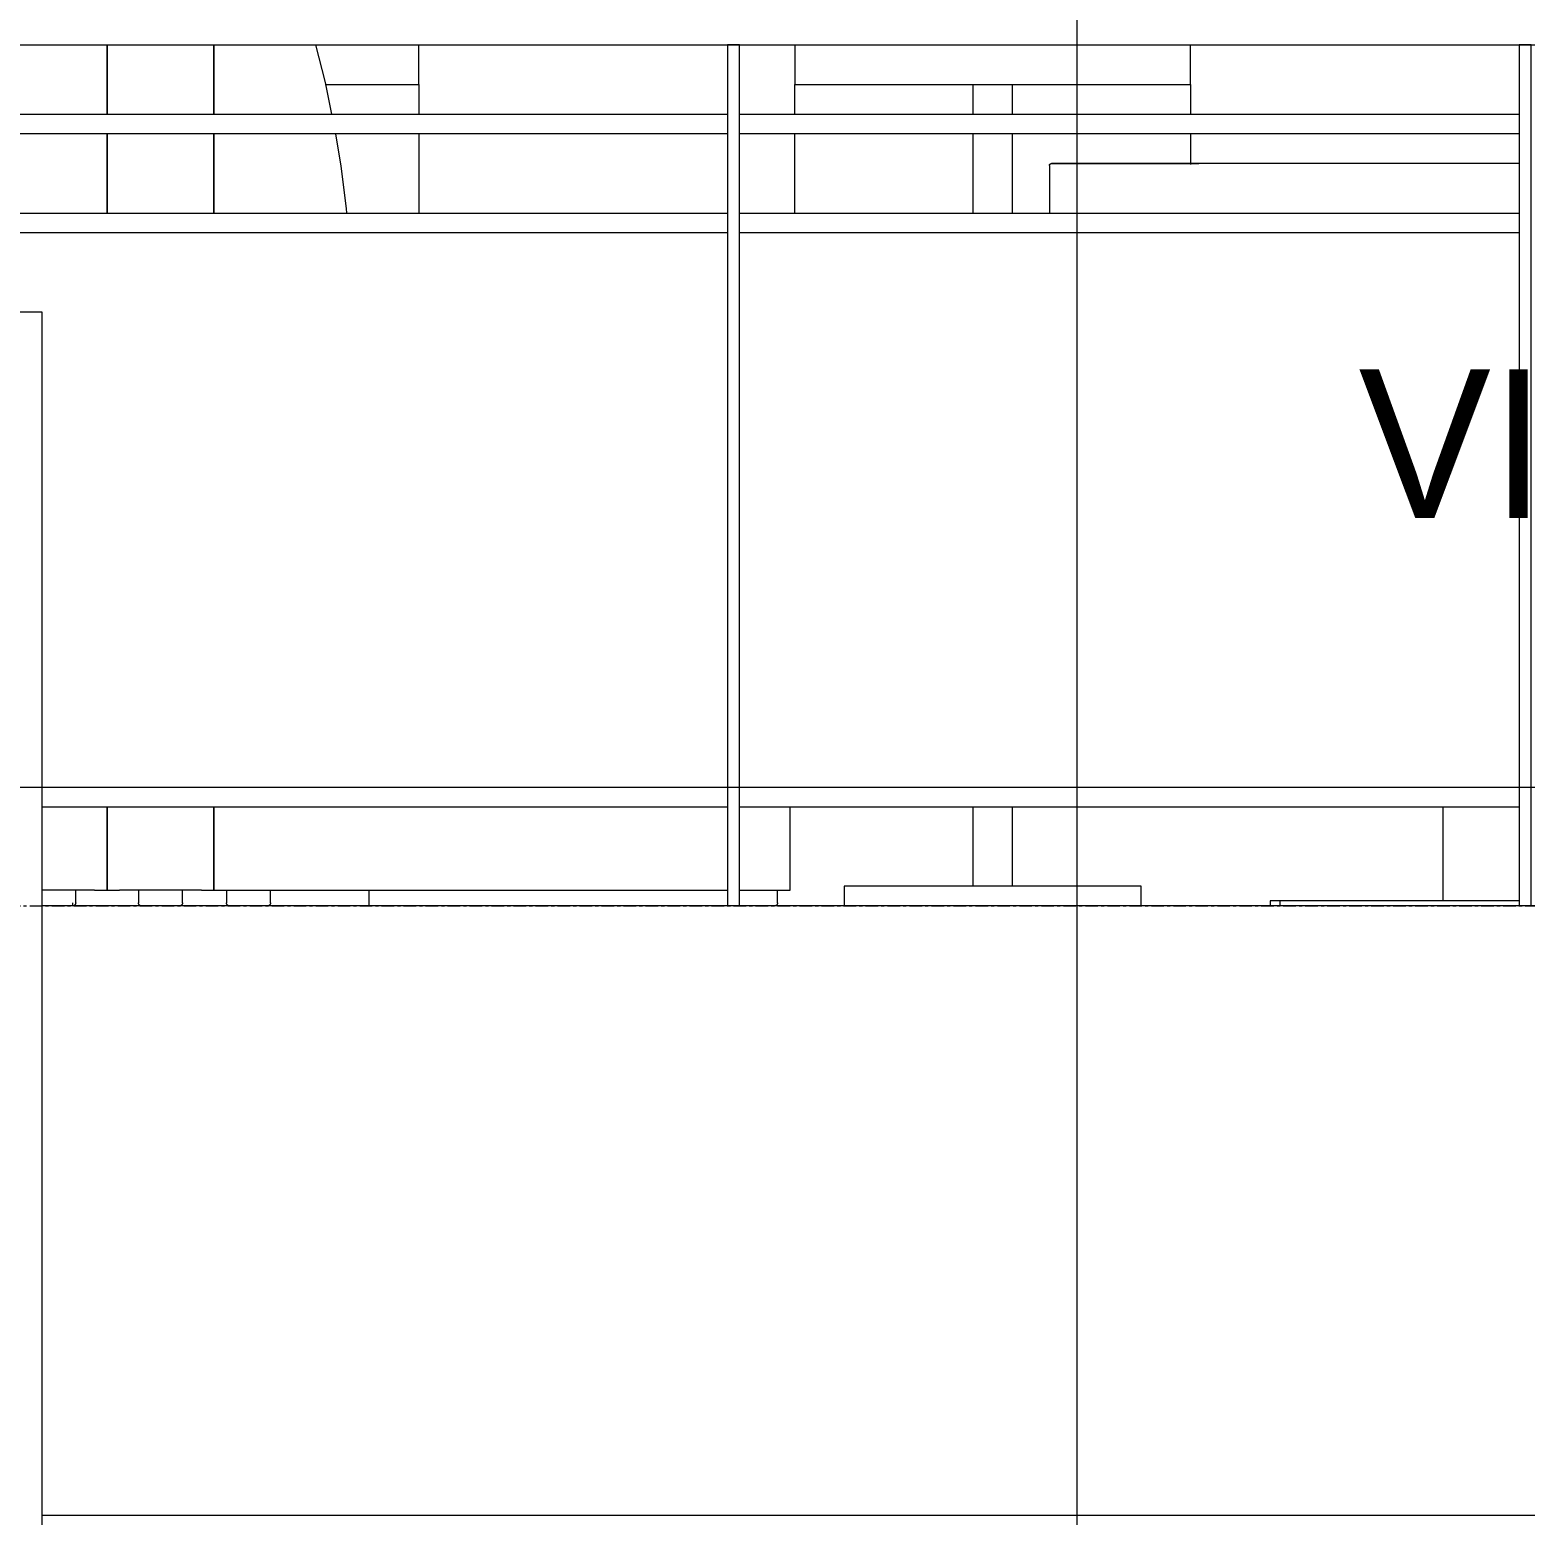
# Model space of a CAD drawing. Header units: inches. Extents: x 22 to 382261, y 22 to 371281.
# Drawn here: x 83658 to 85169, y 142315 to 143815 of the extents above; entities that cross this region are included whole.
import ezdxf

# ---------------------------------------------------------------- set-up
doc = ezdxf.new("R2010")
doc.units = ezdxf.units.IN
doc.header["$MEASUREMENT"] = 0
doc.linetypes.add('Grid Line 1_2_', pattern=[22.225, 12.7, -3.175, 3.175, -3.175])
for name, color, linetype, lineweight in [('A-ANNO-DIMS', 211, 'Continuous', 9), ('A-AREA-IDEN', 2, 'Continuous', 9), ('A-FLOR-HRAL', 11, 'Continuous', 9), ('A-FLOR-LEVL', 51, 'Continuous', 9), ('A-GLAZ-CURT', 52, 'Continuous', 9), ('G-ANNO-SYMB', 111, 'Continuous', 9), ('I-FURN', 30, 'Continuous', 9), ('Q-CASE', 31, 'Continuous', 9)]:
    doc.layers.add(name, color=color, linetype=linetype, lineweight=lineweight)
doc.styles.add('Arial_B_1', font='arialbd.ttf', dxfattribs={"height": 180.555556})
doc.styles.add('Gill Sans MT', font='GIL_____.TTF', dxfattribs={"height": 262.5})
doc.dimstyles.new('2_2_1', dxfattribs={"dimscale": 304.8, "dimtxt": 168.342801, "dimasz": 0.143229, "dimexe": 0.866142, "dimexo": 0.0625, "dimgap": 0.180446, "dimtad": 1, "dimdec": 0, "dimzin": 0, "dimdsep": 46, "dimtxsty": 'Arial_B_1', "dimblk1": 'OBLIQUE', "dimblk2": 'OBLIQUE', "dimsah": 1, "dimcen": 0.09, "dimdle": 0.360892, "dimazin": 0, "dimtfac": 1, "dimtdec": 4, "dimtix": 1, "dimtmove": 1, "dimatfit": 3, "dimfxl": 0.360892, "dimfxlon": 1, "dimtvp": 1, "dimtolj": 1, "dimtzin": 0, "dimlwd": 18, "dimlwe": 18, "dimarcsym": 2})

# ---------------------------------------------------------------- blocks, each defined once
blk = doc.blocks.new('Railing - 800mm-V39-Section B-B')
at = {"layer": 'A-FLOR-HRAL'}
for p, q in [((-5174.1, 4450), (-5103.7, 4450)), ((-5078.7, 4450), (-4386.7, 4450))]:
    blk.add_line(p, q, dxfattribs=at)
blk = doc.blocks.new('Railing - 50 x 12mm-408198-Section B-B')
at = {"layer": 'A-FLOR-HRAL'}
for p, q in [((-6774.1, 5220), (-6786.1, 5220)), ((-6786.1, 5220), (-6786.1, 4350)), ((-6774.1, 4350), (-6774.1, 5220))]:
    blk.add_line(p, q, dxfattribs=at)
blk = doc.blocks.new('Railing - 800mm-626364-Section B-B')
at = {"layer": 'A-FLOR-HRAL'}
blk.add_line((-6774.1, 4450), (-5986.1, 4450), dxfattribs=at)
blk = doc.blocks.new('Railing - Railing-537520-Section B-B')
at = {"layer": 'A-FLOR-HRAL'}
for p, q in [((-7103.2, 5220), (3136.8, 5220)), ((-5174.1, 5150), (-4386.7, 5150)), ((-4374.1, 5150), (-3586.1, 5150)), ((-4386.7, 5130), (-5174.1, 5130)), ((-3586.1, 5130), (-4374.1, 5130)), ((-5174.1, 5050), (-4386.7, 5050)), ((-4374.1, 5050), (-3586.1, 5050)), ((-4386.7, 5030), (-5174.1, 5030)), ((-3586.1, 5030), (-4374.1, 5030))]:
    blk.add_line(p, q, dxfattribs=at)
for name, p in [('Railing - 50 x 12mm-408198-Section B-B', (2400, 0)), ('Railing - 50 x 12mm-408198-Section B-B', (3200, 0)), ('Railing - 800mm-V39-Section B-B', (0, 0)), ('Railing - 800mm-626364-Section B-B', (2400, 0))]:
    blk.add_blockref(name, p)
blk = doc.blocks.new('Top Rail Type - Top Rail_Internal_-537676-Section B-B')
at = {"layer": 'A-FLOR-HRAL'}
blk.add_line((-7103.2, 5220), (3136.8, 5220), dxfattribs=at)
blk = doc.blocks.new('System Panel - Glazed-655754-Section B-B')
at = {"layer": 'A-GLAZ-CURT', "lineweight": 18}
for p, q in [((-5078.7, 4950), (-5103.7, 4950)), ((-5078.7, 300), (-5078.7, 4950))]:
    blk.add_line(p, q, dxfattribs=at)
blk = doc.blocks.new('Casework 20 - Casework 20-674433-Section B-B')
at = {"layer": 'Q-CASE'}
for p, q in [((1296.3, 4350), (-5078.7, 4350)), ((-5078.7, 3734.5), (1296.3, 3734.5))]:
    blk.add_line(p, q, dxfattribs=at)
blk = doc.blocks.new('DGGFRG - DGGFRG-V77-Section B-B')
at = {"layer": 'I-FURN'}
for p, q in [((-5013.2, 5220.1), (-5013.2, 5150)), ((-4905.2, 5220), (-4905.2, 5150)), ((-4905.2, 5150), (-4905.2, 5220)), ((-5013.2, 5130), (-5013.2, 5050)), ((-4905.2, 5130), (-4905.2, 5050)), ((-4905.2, 5050), (-4905.2, 5130)), ((-4060.9, 5098), (-4060.9, 5050)), ((-3586.1, 5100), (-3909.7, 5100)), ((-5013.2, 4450), (-5013.2, 4365.9)), ((-4905.2, 4450), (-4905.2, 4365.9)), ((-4905.2, 4365.9), (-4905.2, 4450)), ((-4322.9, 4365.9), (-4322.9, 4450)), ((-3663.2, 4450), (-3663.2, 4355.1)), ((-5013.2, 4365.9), (-5000.5, 4365.9)), ((-4917.9, 4365.9), (-5000.5, 4365.9)), ((-4981.4, 4365.9), (-4981.4, 4353.2)), ((-4937, 4353.2), (-4937, 4365.9)), ((-4917.9, 4365.9), (-4905.2, 4365.9)), ((-4905.2, 4365.9), (-4892.5, 4365.9)), ((-4892.5, 4365.9), (-4386.7, 4365.9)), ((-4892.5, 4365.9), (-4892.5, 4353.2)), ((-4848.1, 4353.2), (-4848.1, 4365.9)), ((-4374.1, 4365.9), (-4335.6, 4365.9)), ((-4335.6, 4365.9), (-4322.9, 4365.9)), ((-4335.6, 4353.2), (-4335.6, 4365.9)), ((-3837.7, 4355.1), (-3837.7, 4350)), ((-3837.7, 4355.1), (-3837.7, 4350)), ((-3828.1, 4355.1), (-3837.7, 4355.1)), ((-3753.2, 4355.1), (-3828.1, 4355.1)), ((-3828.1, 4355.1), (-3828.1, 4350)), ((-3586.1, 4355.1), (-3753.2, 4355.1))]:
    blk.add_line(p, q, dxfattribs=at)
at = {"layer": 'I-FURN', "flags": 128}
for points in [[(-4785.9, 5150), (-4792.5, 5181.9), (-4802.1, 5220)], [(-4770.8, 5050), (-4771.2, 5054.7), (-4776.6, 5097.4), (-4782.1, 5130)], [(-4060.9, 5098), (-4060.9, 5098.1), (-4060.9, 5098.2), (-4060.9, 5098.2), (-4060.9, 5098.3), (-4060.9, 5098.4), (-4060.9, 5098.5), (-4060.9, 5098.6), (-4060.8, 5098.6), (-4060.8, 5098.7), (-4060.8, 5098.8), (-4060.8, 5098.9), (-4060.7, 5098.9), (-4060.7, 5099), (-4060.6, 5099.1), (-4060.6, 5099.1), (-4060.5, 5099.2), (-4060.5, 5099.3), (-4060.4, 5099.3), (-4060.4, 5099.4), (-4060.3, 5099.4), (-4060.3, 5099.5), (-4060.2, 5099.5), (-4060.2, 5099.6), (-4060.1, 5099.6), (-4060, 5099.7), (-4060, 5099.7), (-4059.9, 5099.8), (-4059.8, 5099.8), (-4059.7, 5099.8), (-4059.7, 5099.9), (-4059.6, 5099.9), (-4059.5, 5099.9), (-4059.4, 5099.9), (-4059.4, 5100), (-4059.3, 5100), (-4059.2, 5100), (-4059.1, 5100), (-4059, 5100), (-4059, 5100), (-4058.9, 5100)], [(-4017.3, 5100), (-4045.7, 5100), (-4058.3, 5100), (-4058.9, 5100)], [(-4058.9, 5100), (-4051, 5100), (-4027.1, 5100), (-4017.3, 5100)], [(-4017.3, 5100), (-4016.8, 5100), (-4016.2, 5100), (-4015.3, 5100), (-4014.3, 5100), (-4013.2, 5100), (-4011.9, 5100), (-4010.4, 5100), (-4008.7, 5100), (-4006.9, 5100), (-4005, 5100), (-4002.8, 5100), (-4000.6, 5100), (-3998.2, 5100), (-3995.6, 5100), (-3992.9, 5100), (-3990.1, 5100), (-3987.2, 5100), (-3984.1, 5100), (-3980.9, 5100), (-3977.6, 5100), (-3974.2, 5100), (-3970.7, 5100), (-3967, 5100), (-3963.3, 5100), (-3959.5, 5100), (-3955.7, 5100), (-3951.7, 5100), (-3947.7, 5100), (-3943.6, 5100), (-3939.5, 5100), (-3935.3, 5100), (-3931.1, 5100), (-3926.9, 5100), (-3922.6, 5100), (-3918.3, 5100), (-3914, 5100), (-3909.7, 5100)], [(-3909.7, 5100), (-3914.1, 5100), (-3918.4, 5100), (-3922.7, 5100), (-3926.9, 5100), (-3931.2, 5100), (-3935.4, 5100), (-3939.6, 5100), (-3943.7, 5100), (-3947.8, 5100), (-3951.8, 5100), (-3955.7, 5100), (-3959.6, 5100), (-3963.4, 5100), (-3967.1, 5100), (-3970.7, 5100), (-3974.2, 5100), (-3977.6, 5100), (-3981, 5100), (-3984.1, 5100), (-3987.2, 5100), (-3990.2, 5100), (-3993, 5100), (-3995.7, 5100), (-3998.2, 5100), (-4000.6, 5100), (-4002.9, 5100), (-4005, 5100), (-4006.9, 5100), (-4008.8, 5100), (-4010.4, 5100), (-4011.9, 5100), (-4013.2, 5100), (-4014.4, 5100), (-4015.3, 5100), (-4016.2, 5100), (-4016.8, 5100), (-4017.3, 5100)], [(-4978.3, 4350), (-4978.4, 4350), (-4978.5, 4350), (-4978.6, 4350), (-4978.8, 4350), (-4978.9, 4350.1), (-4979, 4350.1), (-4979.1, 4350.1), (-4979.3, 4350.2), (-4979.4, 4350.2), (-4979.5, 4350.3), (-4979.6, 4350.3), (-4979.7, 4350.4), (-4979.8, 4350.4), (-4980, 4350.5), (-4980.1, 4350.6), (-4980.2, 4350.6), (-4980.3, 4350.7), (-4980.4, 4350.8), (-4980.5, 4350.9), (-4980.5, 4351), (-4980.6, 4351.1), (-4980.7, 4351.2), (-4980.8, 4351.3), (-4980.9, 4351.4), (-4980.9, 4351.5), (-4981, 4351.6), (-4981.1, 4351.7), (-4981.1, 4351.8), (-4981.2, 4351.9), (-4981.2, 4352), (-4981.3, 4352.1), (-4981.3, 4352.3), (-4981.3, 4352.4), (-4981.4, 4352.5), (-4981.4, 4352.6), (-4981.4, 4352.8), (-4981.4, 4352.9), (-4981.4, 4353), (-4981.4, 4353.1), (-4981.4, 4353.2)], [(-4978.3, 4350), (-4978.4, 4350), (-4978.5, 4350), (-4978.6, 4350), (-4978.8, 4350), (-4978.9, 4350.1), (-4979, 4350.1), (-4979.1, 4350.1), (-4979.3, 4350.2), (-4979.4, 4350.2), (-4979.5, 4350.3), (-4979.6, 4350.3), (-4979.7, 4350.4), (-4979.8, 4350.4), (-4980, 4350.5), (-4980.1, 4350.6), (-4980.2, 4350.6), (-4980.3, 4350.7), (-4980.4, 4350.8), (-4980.5, 4350.9), (-4980.5, 4351), (-4980.6, 4351.1), (-4980.7, 4351.2), (-4980.8, 4351.3), (-4980.9, 4351.4), (-4980.9, 4351.5), (-4981, 4351.6), (-4981.1, 4351.7), (-4981.1, 4351.8), (-4981.2, 4351.9), (-4981.2, 4352), (-4981.3, 4352.1), (-4981.3, 4352.3), (-4981.3, 4352.4), (-4981.4, 4352.5), (-4981.4, 4352.6), (-4981.4, 4352.8), (-4981.4, 4352.9), (-4981.4, 4353), (-4981.4, 4353.1)], [(-4937, 4353.2), (-4937, 4353), (-4937, 4352.9), (-4937, 4352.8), (-4937, 4352.7), (-4937.1, 4352.5), (-4937.1, 4352.4), (-4937.1, 4352.3), (-4937.2, 4352.2), (-4937.2, 4352.1), (-4937.2, 4351.9), (-4937.3, 4351.8), (-4937.4, 4351.7), (-4937.4, 4351.6), (-4937.5, 4351.5), (-4937.5, 4351.4), (-4937.6, 4351.3), (-4937.7, 4351.2), (-4937.8, 4351.1), (-4937.9, 4351), (-4938, 4350.9), (-4938, 4350.8), (-4938.1, 4350.7), (-4938.2, 4350.6), (-4938.3, 4350.6), (-4938.5, 4350.5), (-4938.6, 4350.4), (-4938.7, 4350.4), (-4938.8, 4350.3), (-4938.9, 4350.3), (-4939, 4350.2), (-4939.1, 4350.2), (-4939.3, 4350.1), (-4939.4, 4350.1), (-4939.5, 4350.1), (-4939.6, 4350), (-4939.8, 4350), (-4939.9, 4350), (-4940, 4350), (-4940.1, 4350)], [(-4937, 4353.2), (-4937, 4353), (-4937, 4352.9), (-4937, 4352.8), (-4937, 4352.7), (-4937.1, 4352.5), (-4937.1, 4352.4), (-4937.1, 4352.3), (-4937.2, 4352.2), (-4937.2, 4352.1), (-4937.2, 4351.9), (-4937.3, 4351.8), (-4937.4, 4351.7), (-4937.4, 4351.6), (-4937.5, 4351.5), (-4937.5, 4351.4), (-4937.6, 4351.3), (-4937.7, 4351.2), (-4937.8, 4351.1), (-4937.9, 4351), (-4938, 4350.9), (-4938, 4350.8), (-4938.1, 4350.7), (-4938.2, 4350.6), (-4938.3, 4350.6), (-4938.5, 4350.5), (-4938.6, 4350.4), (-4938.7, 4350.4), (-4938.8, 4350.3), (-4938.9, 4350.3), (-4939, 4350.2), (-4939.1, 4350.2), (-4939.3, 4350.1), (-4939.4, 4350.1), (-4939.5, 4350.1), (-4939.6, 4350), (-4939.8, 4350), (-4939.9, 4350), (-4940, 4350), (-4940.1, 4350)], [(-4889.4, 4350), (-4889.5, 4350), (-4889.6, 4350), (-4889.7, 4350), (-4889.9, 4350), (-4890, 4350.1), (-4890.1, 4350.1), (-4890.2, 4350.1), (-4890.4, 4350.2), (-4890.5, 4350.2), (-4890.6, 4350.3), (-4890.7, 4350.3), (-4890.8, 4350.4), (-4890.9, 4350.4), (-4891.1, 4350.5), (-4891.2, 4350.6), (-4891.3, 4350.6), (-4891.4, 4350.7), (-4891.5, 4350.8), (-4891.6, 4350.9), (-4891.6, 4351), (-4891.7, 4351.1), (-4891.8, 4351.2), (-4891.9, 4351.3), (-4892, 4351.4), (-4892, 4351.5), (-4892.1, 4351.6), (-4892.2, 4351.7), (-4892.2, 4351.8), (-4892.3, 4351.9), (-4892.3, 4352), (-4892.4, 4352.1), (-4892.4, 4352.3), (-4892.4, 4352.4), (-4892.5, 4352.5), (-4892.5, 4352.6), (-4892.5, 4352.8), (-4892.5, 4352.9), (-4892.5, 4353), (-4892.5, 4353.1), (-4892.5, 4353.2)], [(-4889.4, 4350), (-4889.5, 4350), (-4889.6, 4350), (-4889.7, 4350), (-4889.9, 4350), (-4890, 4350.1), (-4890.1, 4350.1), (-4890.2, 4350.1), (-4890.4, 4350.2), (-4890.5, 4350.2), (-4890.6, 4350.3), (-4890.7, 4350.3), (-4890.8, 4350.4), (-4890.9, 4350.4), (-4891.1, 4350.5), (-4891.2, 4350.6), (-4891.3, 4350.6), (-4891.4, 4350.7), (-4891.5, 4350.8), (-4891.6, 4350.9), (-4891.6, 4351), (-4891.7, 4351.1), (-4891.8, 4351.2), (-4891.9, 4351.3), (-4892, 4351.4), (-4892, 4351.5), (-4892.1, 4351.6), (-4892.2, 4351.7), (-4892.2, 4351.8), (-4892.3, 4351.9), (-4892.3, 4352), (-4892.4, 4352.1), (-4892.4, 4352.3), (-4892.4, 4352.4), (-4892.5, 4352.5), (-4892.5, 4352.6), (-4892.5, 4352.8), (-4892.5, 4352.9), (-4892.5, 4353), (-4892.5, 4353.1)], [(-4848.1, 4353.2), (-4848.1, 4353), (-4848.1, 4352.9), (-4848.1, 4352.8), (-4848.1, 4352.7), (-4848.2, 4352.5), (-4848.2, 4352.4), (-4848.2, 4352.3), (-4848.3, 4352.2), (-4848.3, 4352.1), (-4848.3, 4351.9), (-4848.4, 4351.8), (-4848.5, 4351.7), (-4848.5, 4351.6), (-4848.6, 4351.5), (-4848.6, 4351.4), (-4848.7, 4351.3), (-4848.8, 4351.2), (-4848.9, 4351.1), (-4849, 4351), (-4849.1, 4350.9), (-4849.1, 4350.8), (-4849.2, 4350.7), (-4849.3, 4350.6), (-4849.4, 4350.6), (-4849.6, 4350.5), (-4849.7, 4350.4), (-4849.8, 4350.4), (-4849.9, 4350.3), (-4850, 4350.3), (-4850.1, 4350.2), (-4850.2, 4350.2), (-4850.4, 4350.1), (-4850.5, 4350.1), (-4850.6, 4350.1), (-4850.7, 4350), (-4850.9, 4350), (-4851, 4350), (-4851.1, 4350), (-4851.2, 4350)], [(-4848.1, 4353.2), (-4848.1, 4353), (-4848.1, 4352.9), (-4848.1, 4352.8), (-4848.1, 4352.7), (-4848.2, 4352.5), (-4848.2, 4352.4), (-4848.2, 4352.3), (-4848.3, 4352.2), (-4848.3, 4352.1), (-4848.3, 4351.9), (-4848.4, 4351.8), (-4848.5, 4351.7), (-4848.5, 4351.6), (-4848.6, 4351.5), (-4848.6, 4351.4), (-4848.7, 4351.3), (-4848.8, 4351.2), (-4848.9, 4351.1), (-4849, 4351), (-4849.1, 4350.9), (-4849.1, 4350.8), (-4849.2, 4350.7), (-4849.3, 4350.6), (-4849.4, 4350.6), (-4849.6, 4350.5), (-4849.7, 4350.4), (-4849.8, 4350.4), (-4849.9, 4350.3), (-4850, 4350.3), (-4850.1, 4350.2), (-4850.2, 4350.2), (-4850.4, 4350.1), (-4850.5, 4350.1), (-4850.6, 4350.1), (-4850.7, 4350), (-4850.9, 4350), (-4851, 4350), (-4851.1, 4350), (-4851.2, 4350)], [(-4335.6, 4353.2), (-4335.6, 4353), (-4335.6, 4352.9), (-4335.6, 4352.8), (-4335.7, 4352.7), (-4335.7, 4352.5), (-4335.7, 4352.4), (-4335.7, 4352.3), (-4335.8, 4352.2), (-4335.8, 4352.1), (-4335.9, 4351.9), (-4335.9, 4351.8), (-4336, 4351.7), (-4336, 4351.6), (-4336.1, 4351.5), (-4336.2, 4351.4), (-4336.2, 4351.3), (-4336.3, 4351.2), (-4336.4, 4351.1), (-4336.5, 4351), (-4336.6, 4350.9), (-4336.7, 4350.8), (-4336.8, 4350.7), (-4336.9, 4350.6), (-4337, 4350.6), (-4337.1, 4350.5), (-4337.2, 4350.4), (-4337.3, 4350.4), (-4337.4, 4350.3), (-4337.5, 4350.3), (-4337.6, 4350.2), (-4337.8, 4350.2), (-4337.9, 4350.1), (-4338, 4350.1), (-4338.1, 4350.1), (-4338.3, 4350), (-4338.4, 4350), (-4338.5, 4350), (-4338.6, 4350), (-4338.8, 4350)], [(-4335.6, 4353.2), (-4335.6, 4353), (-4335.6, 4352.9), (-4335.6, 4352.8), (-4335.7, 4352.7), (-4335.7, 4352.5), (-4335.7, 4352.4), (-4335.7, 4352.3), (-4335.8, 4352.2), (-4335.8, 4352.1), (-4335.9, 4351.9), (-4335.9, 4351.8), (-4336, 4351.7), (-4336, 4351.6), (-4336.1, 4351.5), (-4336.2, 4351.4), (-4336.2, 4351.3), (-4336.3, 4351.2), (-4336.4, 4351.1), (-4336.5, 4351), (-4336.6, 4350.9), (-4336.7, 4350.8), (-4336.8, 4350.7), (-4336.9, 4350.6), (-4337, 4350.6), (-4337.1, 4350.5), (-4337.2, 4350.4), (-4337.3, 4350.4), (-4337.4, 4350.3), (-4337.5, 4350.3), (-4337.6, 4350.2), (-4337.8, 4350.2), (-4337.9, 4350.1), (-4338, 4350.1), (-4338.1, 4350.1), (-4338.3, 4350), (-4338.4, 4350), (-4338.5, 4350), (-4338.6, 4350), (-4338.8, 4350)]]:
    blk.add_lwpolyline(points, dxfattribs=at)
blk = doc.blocks.new('DGGFRG - DGGFRG-V78-Section B-B')
at = {"layer": 'I-FURN'}
for p, q in [((-5013.2, 5150), (-5013.2, 5220.1)), ((-5013.2, 5050), (-5013.2, 5130)), ((-5013.2, 4365.9), (-5013.2, 4450)), ((-5025.9, 4365.9), (-5078.7, 4365.9)), ((-5044.9, 4353.2), (-5044.9, 4365.9)), ((-5025.9, 4365.9), (-5013.2, 4365.9))]:
    blk.add_line(p, q, dxfattribs=at)
at = {"layer": 'I-FURN', "flags": 128}
blk.add_lwpolyline([(-5044.9, 4353.2), (-5044.9, 4353), (-5045, 4352.9), (-5045, 4352.8), (-5045, 4352.7), (-5045, 4352.5), (-5045, 4352.4), (-5045.1, 4352.3), (-5045.1, 4352.2), (-5045.1, 4352.1), (-5045.2, 4351.9), (-5045.2, 4351.8), (-5045.3, 4351.7), (-5045.4, 4351.6), (-5045.4, 4351.5), (-5045.5, 4351.4), (-5045.6, 4351.3), (-5045.6, 4351.2), (-5045.7, 4351.1), (-5045.8, 4351), (-5045.9, 4350.9), (-5046, 4350.8), (-5046.1, 4350.7), (-5046.2, 4350.6), (-5046.3, 4350.6), (-5046.4, 4350.5), (-5046.5, 4350.4), (-5046.6, 4350.4), (-5046.7, 4350.3), (-5046.8, 4350.3), (-5047, 4350.2), (-5047.1, 4350.2), (-5047.2, 4350.1), (-5047.3, 4350.1), (-5047.5, 4350.1), (-5047.6, 4350), (-5047.7, 4350), (-5047.8, 4350), (-5048, 4350), (-5048.1, 4350)], dxfattribs=at)
blk.add_lwpolyline([(-5044.9, 4353.2), (-5044.9, 4353), (-5045, 4352.9), (-5045, 4352.8), (-5045, 4352.7), (-5045, 4352.5), (-5045, 4352.4), (-5045.1, 4352.3), (-5045.1, 4352.2), (-5045.1, 4352.1), (-5045.2, 4351.9), (-5045.2, 4351.8), (-5045.3, 4351.7), (-5045.4, 4351.6), (-5045.4, 4351.5), (-5045.5, 4351.4), (-5045.6, 4351.3), (-5045.6, 4351.2), (-5045.7, 4351.1), (-5045.8, 4351), (-5045.9, 4350.9), (-5046, 4350.8), (-5046.1, 4350.7), (-5046.2, 4350.6), (-5046.3, 4350.6), (-5046.4, 4350.5), (-5046.5, 4350.4), (-5046.6, 4350.4), (-5046.7, 4350.3), (-5046.8, 4350.3), (-5047, 4350.2), (-5047.1, 4350.2), (-5047.2, 4350.1), (-5047.3, 4350.1), (-5047.5, 4350.1), (-5047.6, 4350), (-5047.7, 4350), (-5047.8, 4350), (-5048, 4350), (-5048.1, 4350)], dxfattribs=at)
blk = doc.blocks.new('Bar_Stool_-_Stivi_6177_0001 - Bar_Stool_-_Stivi_6177_0001-V81-Section B-B')
at = {"layer": 'I-FURN'}
for p, q in [((-4698.2, 5350), (-4905.3, 5350)), ((-4698.2, 5350), (-4698.2, 5279.9)), ((-4698.2, 5180), (-4698.2, 5219.8)), ((-4792.8, 5180), (-4698.2, 5180)), ((-4698.2, 5180), (-4698.2, 5150)), ((-4698.2, 5130), (-4698.2, 5050)), ((-5048.2, 4353.2), (-5048.2, 4350)), ((-4748.2, 4350), (-4748.2, 4365.9))]:
    blk.add_line(p, q, dxfattribs=at)
blk = doc.blocks.new('Bar_Stool_-_Stivi_6177_0001 - Bar_Stool_-_Stivi_6177_0001-V82-Section B-B')
at = {"layer": 'I-FURN'}
for p, q in [((-4318.2, 5280), (-4318.2, 5350)), ((-3918.2, 5350), (-4318.2, 5350)), ((-3918.2, 5350), (-3918.2, 5280)), ((-4318.2, 5220), (-4318.2, 5180)), ((-3918.2, 5180), (-3918.2, 5219.8)), ((-4318.2, 5180), (-3918.2, 5180)), ((-4318.2, 5150), (-4318.2, 5180)), ((-4138.2, 5180), (-4138.2, 5150)), ((-4098.2, 5150), (-4098.2, 5180)), ((-3918.2, 5180), (-3918.2, 5150)), ((-4318.2, 5050), (-4318.2, 5130)), ((-4138.2, 5130), (-4138.2, 5050)), ((-4098.2, 5050), (-4098.2, 5130)), ((-3918.2, 5130), (-3918.2, 5099)), ((-4138.2, 4450), (-4138.2, 4370)), ((-4098.2, 4370), (-4098.2, 4450)), ((-4268.2, 4370), (-4268.2, 4350)), ((-4118.2, 4370), (-4268.2, 4370)), ((-3968.2, 4370), (-4118.2, 4370)), ((-3968.2, 4350), (-3968.2, 4370))]:
    blk.add_line(p, q, dxfattribs=at)
blk = doc.blocks.new('_Oblique')
at = {"color": 0, "linetype": 'ByBlock', "lineweight": -2}
blk.add_line((-0.5, -0.5), (0.5, 0.5), dxfattribs=at)
blk = doc.blocks.new('*D5272')
at = {"layer": 'A-ANNO-DIMS', "color": 0, "lineweight": 18, "transparency": 16777216}
for p, q in [((81645.8, 143131.5), (81645.8, 142786.5)), ((91885.8, 143131.5), (91885.8, 142786.5)), ((81535.8, 143050.5), (91995.8, 143050.5))]:
    blk.add_line(p, q, dxfattribs=at)
at = {"layer": 'Defpoints', "color": 0, "transparency": 16777216}
for p in [(81645.8, 143150.5), (91885.8, 143150.5), (91885.8, 143050.5)]:
    blk.add_point(p, dxfattribs=at)
at = {"layer": 'A-ANNO-DIMS', "color": 0, "lineweight": 18, "transparency": 16777216, "xscale": 43.65624999999999, "yscale": 43.65624999999999, "zscale": 43.65624999999999, "rotation": 180}
blk.add_blockref('_Oblique', (81645.8, 143050.5), dxfattribs=at)
at = {"layer": 'A-ANNO-DIMS', "color": 0, "lineweight": 18, "transparency": 16777216, "xscale": 43.65624999999999, "yscale": 43.65624999999999, "zscale": 43.65624999999999}
blk.add_blockref('_Oblique', (91885.8, 143050.5), dxfattribs=at)
at = {"layer": 'A-ANNO-DIMS', "color": 0, "lineweight": 18, "transparency": 16777216, "insert": (86604.2, 142965.9), "char_height": 180.56, "width": 699.606, "attachment_point": 1, "line_spacing_factor": 0.941778, "style": 'Arial_B_1'}
blk.add_mtext('\\A1;10240', dxfattribs=at)

msp = doc.modelspace()

# ---------------------------------------------------------------- linework, layer by layer
at = {"layer": 'A-FLOR-LEVL', "linetype": 'Grid Line 1_2_'}
msp.add_line((72189.6, 142930.3), (98522.1, 142930.3), dxfattribs=at)
at = {"layer": 'G-ANNO-SYMB'}
msp.add_line((84715.8, 152051.7), (84715.8, 136911.1), dxfattribs=at)

# ---------------------------------------------------------------- block references
at = {"layer": 'A-FLOR-HRAL'}
for name in ['Railing - Railing-537520-Section B-B', 'Top Rail Type - Top Rail_Internal_-537676-Section B-B']:
    msp.add_blockref(name, (88749, 138580.3), dxfattribs=at)
at = {"layer": 'A-GLAZ-CURT'}
msp.add_blockref('System Panel - Glazed-655754-Section B-B', (88749, 138580.3), dxfattribs=at)
at = {"layer": 'I-FURN'}
for name in ['DGGFRG - DGGFRG-V78-Section B-B', 'DGGFRG - DGGFRG-V77-Section B-B', 'Bar_Stool_-_Stivi_6177_0001 - Bar_Stool_-_Stivi_6177_0001-V81-Section B-B', 'Bar_Stool_-_Stivi_6177_0001 - Bar_Stool_-_Stivi_6177_0001-V82-Section B-B']:
    msp.add_blockref(name, (88749, 138580.3), dxfattribs=at)
at = {"layer": 'Q-CASE'}
msp.add_blockref('Casework 20 - Casework 20-674433-Section B-B', (88749, 138580.3), dxfattribs=at)

# ---------------------------------------------------------------- texts
at = {"layer": 'A-AREA-IDEN', "insert": (85000.6, 143472.4), "char_height": 150, "width": 4417.298, "attachment_point": 1, "style": 'Gill Sans MT'}
msp.add_mtext('VIOD OVER NEW SQUASH COURT', dxfattribs=at)

# ---------------------------------------------------------------- dimensions: what is measured, and where the dimension line sits
at = {"layer": 'A-ANNO-DIMS', "lineweight": 18}
dim = msp.add_linear_dim(base=(91885.8, 143050.5), p1=(81645.8, 143150.5), p2=(91885.8, 143150.5), dimstyle='2_2_1', override={"dimpost": '<>', "dimfxl": 10240}, dxfattribs=at)
dim.commit()
dim.dimension.update_dxf_attribs({"geometry": '*D5272', "text_midpoint": (86954, 142670.2), "dimtype": 160})

doc.saveas('drawing.dxf')
